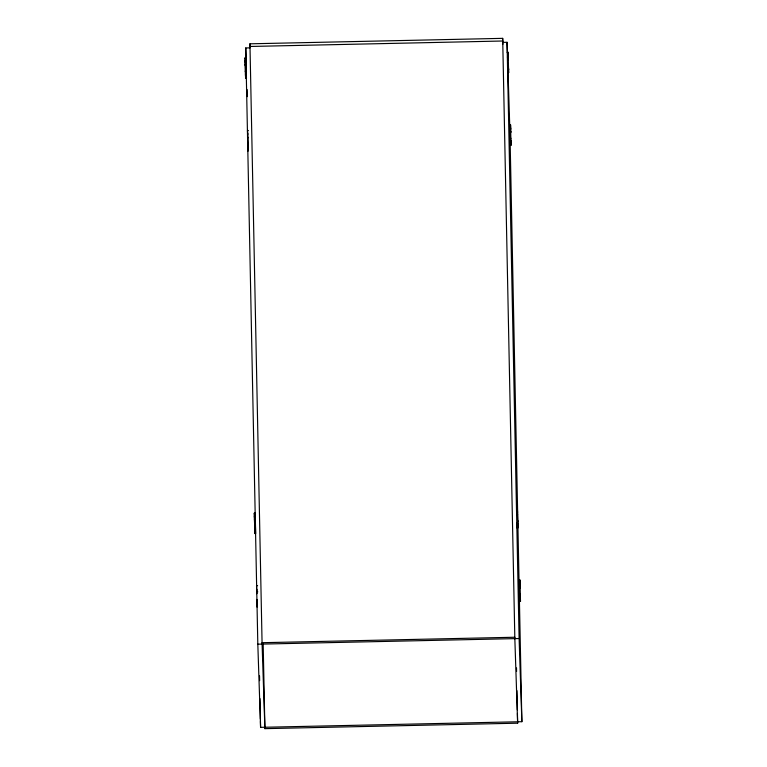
<?xml version="1.0" encoding="UTF-8"?>
<svg xmlns="http://www.w3.org/2000/svg" width="767" height="767" viewBox="0 0 767 767"><rect width="100%" height="100%" fill="white"/><g stroke="black" fill="none" stroke-linecap="round" stroke-linejoin="round"><path stroke-width="1.15" d="M262.093 644.098L249.946 43.815L502.682 38.35L502.884 44.294M249.984 46.471L502.721 41.006M509.806 125.472L521.876 721.699L260.579 727.346L257.817 644.184L245.747 47.957L250.032 47.861L249.946 43.815M502.768 42.396L507.045 42.3L507.399 53M245.124 57.966L245.977 57.947L246.466 78.339L245.603 78.359L245.124 57.966L245.603 78.359M507.284 52.3L508.137 52.281L508.31 57.506L507.457 57.515M245.296 63.182L246.159 63.162M245.43 73.133L246.293 73.124M508.617 72.673L507.764 72.692L507.591 67.477L508.444 67.458L508.617 72.673L508.137 52.281M247.53 130.534L248.009 150.936L247.53 130.534L248.393 130.524M510.544 124.858L509.691 124.868L510.17 145.27L511.023 145.251L510.544 124.858L510.717 130.074L509.863 130.093L508.032 72.002M509.997 140.045L510.851 140.035L511.023 145.251M254.337 513.152L255.2 513.133L255.679 533.535L254.817 533.554L254.337 513.152L254.817 533.554M516.498 507.486L517.351 507.466L517.524 512.692L516.67 512.711M254.51 518.377L255.373 518.358M254.644 528.329L255.507 528.31M517.83 527.869L516.977 527.888L516.805 522.663L517.658 522.643L517.83 527.869L517.351 507.466M257.607 585.71L256.533 585.739L256.734 591.903L257.808 591.875M518.904 580.063L519.968 580.044L520.179 586.209L519.106 586.228L518.904 580.063L519.211 595.24L519.412 601.405L520.486 601.386L519.968 580.044M519.211 595.24L520.275 595.221L520.486 601.386M257.817 644.184L519.115 638.537L521.876 721.699M517.639 723.185L514.791 637.243L262.055 642.698L264.903 728.65L517.639 723.185L517.428 713.415M508.32 58.522L508.348 59.797L508.32 58.532M510.621 128.041L510.64 128.894M510.755 132.346L510.726 131.099L510.755 132.375M517.418 510.228L517.447 511.512L517.418 510.295M517.648 521.598L517.62 520.352L517.648 521.627M520.294 594.933L520.266 593.687L520.294 594.971M254.414 516.344L254.433 517.198M507.524 56.557L507.601 58.934M245.747 47.957L246.102 58.647M247.127 89.538L247.367 96.661M256.84 600.916L257.041 607.081M520.189 587.551L520.208 588.04M517.543 514.072L517.552 514.561M247.933 147.254L247.942 147.743M247.818 143.774L247.827 144.263M256.964 603.926L256.955 603.035L256.964 603.6M520.4 597.829L520.39 597.34L520.409 598.155M247.731 137.542L247.741 138.06L247.722 137.216M245.411 71.36L245.402 70.871L245.421 71.686M256.763 593.399L256.744 592.92L256.763 593.735M254.539 519.911L254.519 519.432L254.539 520.247M254.625 526.795L254.634 527.312L254.615 526.469M517.744 524.427L517.735 523.861L517.754 524.676M507.045 42.3L519.115 638.537M516.507 667.923L516.574 671.509M516.968 690.664L517.351 709.82M502.682 38.35L514.839 638.633M263.158 643.446L264.903 728.65M259.534 675.871L259.63 680.655M259.994 698.612L260.406 718.967M260.454 721.363L260.579 727.346M510.822 138.165L510.832 138.578M508.205 55.071L508.233 56.317L508.205 55.147M508.406 65.185L508.435 66.432L508.406 65.185M508.521 68.675L508.55 69.922L508.521 68.675M510.927 141.243L510.956 142.499L510.937 141.32M520.064 583.601L520.093 584.847L520.064 583.677M245.191 60.756L245.219 62.002L245.191 60.756M245.306 64.236L245.335 65.483L245.306 64.236M245.517 74.351L245.536 75.607L245.517 74.351M247.597 133.333L247.626 134.58L247.607 133.41M254.73 529.546L254.749 530.793L254.73 529.623M256.629 589.296L256.657 590.542L256.629 589.296M256.83 599.411L256.859 600.657L256.83 599.487"/></g></svg>
